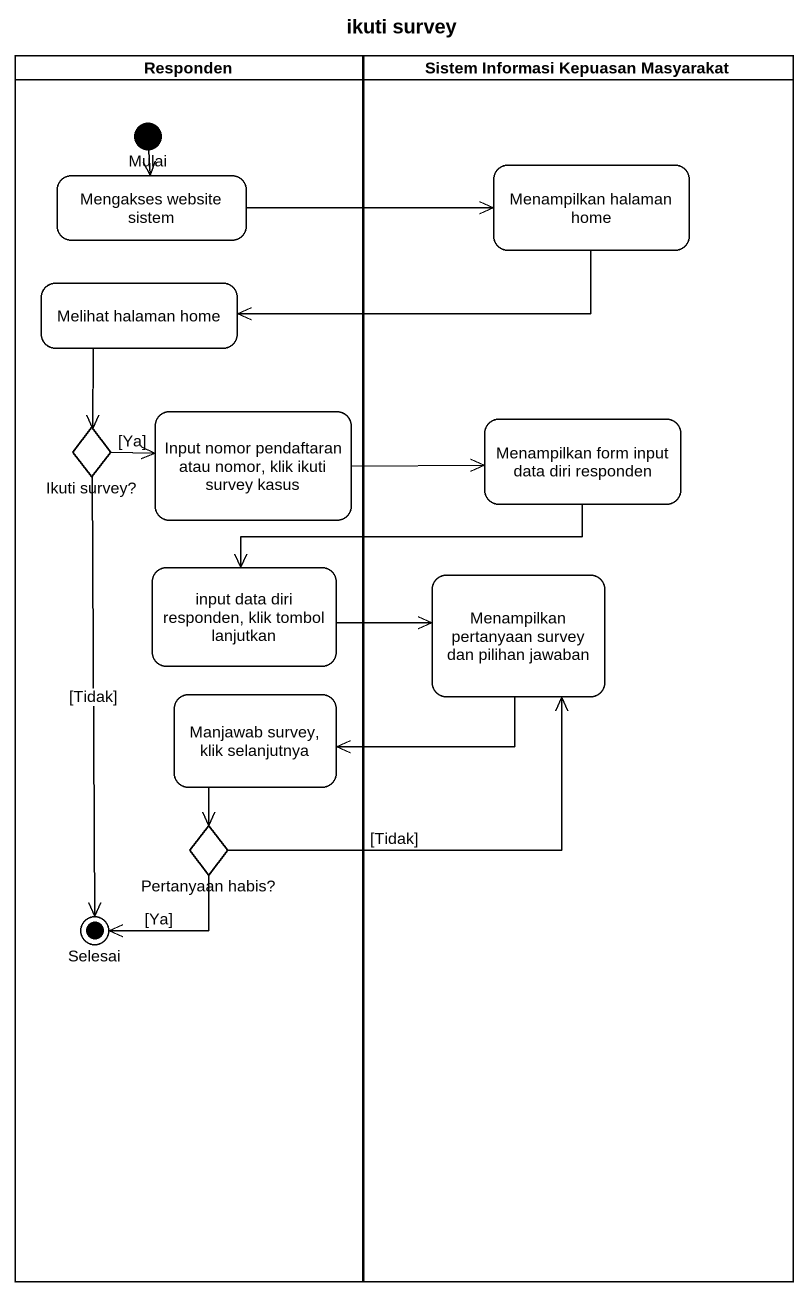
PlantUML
@startuml
title ikuti survey
hide empty description
state Responden <<partition>> {
  state Mulai <<start>> #FFFFFF
  state "Mengakses website sistem" as Mengakses_website_sistem #FFFFFF
  state "Melihat halaman home" as Melihat_halaman_home #FFFFFF
  state "Ikuti survey?" as Ikuti_survey <<choice>> #FFFFFF
  state "Input nomor pendaftaran atau nomor, klik ikuti survey kasus" as Input_nomor_pendaftaran #FFFFFF
  state "input data diri responden, klik tombol lanjutkan" as input_data_diri_responden #FFFFFF
  state "Manjawab survey, klik selanjutnya" as Manjawab_survey_klik #FFFFFF
  state "Pertanyaan habis?" as Pertanyaan_habis <<choice>> #FFFFFF
  state Selesai <<end>> #FFFFFF
}
state "Sistem Informasi Kepuasan Masyarakat" as Sistem_Informasi_Kepuasan <<partition>> {
  state "Menampilkan halaman home" as Menampilkan_halaman_home #FFFFFF
  state "Menampilkan form input data diri responden" as Menampilkan_form_input_data #FFFFFF
  state "Menampilkan pertanyaan survey dan pilihan jawaban" as Menampilkan_pertanyaan #FFFFFF
}
Mulai --> Mengakses_website_sistem
Menampilkan_halaman_home -left-> Melihat_halaman_home
Mengakses_website_sistem -right-> Menampilkan_halaman_home
Melihat_halaman_home --> Ikuti_survey
Ikuti_survey -right-> Input_nomor_pendaftaran : [Ya]
Ikuti_survey --> Selesai : [Tidak]
Input_nomor_pendaftaran -right-> Menampilkan_form_input_data
Menampilkan_form_input_data -left-> input_data_diri_responden
input_data_diri_responden -right-> Menampilkan_pertanyaan
Menampilkan_pertanyaan -left-> Manjawab_survey_klik
Manjawab_survey_klik --> Pertanyaan_habis
Pertanyaan_habis -up-> Menampilkan_pertanyaan : [Tidak]
Pertanyaan_habis --> Selesai : [Ya]
@enduml
